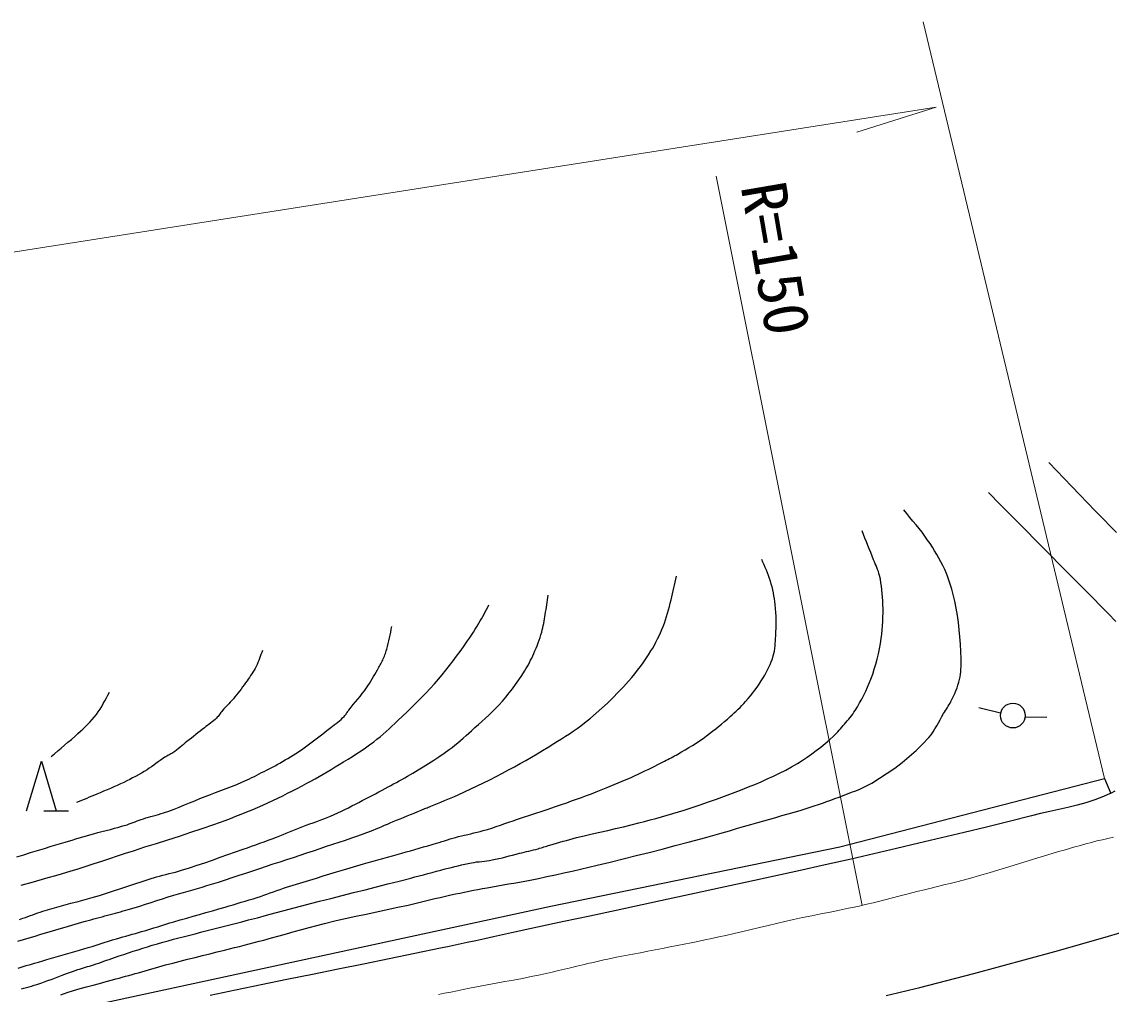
# Model space of a CAD drawing. Units: millimetres, scale not verified. Extents: x 40000 to 680000, y 20000 to 380000.
# Drawn here: x 445155 to 489240, y 275374 to 314720 of the extents above; entities that cross this region are included whole.
import ezdxf
from ezdxf.enums import TextEntityAlignment as Align

# ---------------------------------------------------------------- set-up
doc = ezdxf.new("R2010")
doc.units = ezdxf.units.MM
doc.header["$LTSCALE"] = 1000
doc.linetypes.add('CHAIN', pattern=[18.5, 12, -1.5, 3.5, -1.5])
for name, color, linetype, lineweight in [('M-BGD', 7, 'Continuous', 25), ('M-BMK', 2, 'CHAIN', 13), ('M-STR-HTXT', 7, 'Continuous', 13)]:
    doc.layers.add(name, color=color, linetype=linetype, lineweight=lineweight)
doc.styles.add('ＭＳ ゴシック', font='')
doc.styles.get('ＭＳ ゴシック').set_extended_font_data('MS Gothic')

msp = doc.modelspace()

# ---------------------------------------------------------------- linework, layer by layer
at = {"layer": 'M-BGD'}
for p, q in [((484765, 286746), (483881, 286960)), ((485765, 286601), (486638, 286581)), ((445349, 282800), (445949, 284800)), ((445949, 284800), (446549, 282800)), ((488973, 284096), (489225, 283502)), ((446049, 282800), (447049, 282800))]:
    msp.add_line(p, q, dxfattribs=at)
for points in [[(486711, 296892), (487025, 296565), (487339, 296238), (487652, 295911), (487966, 295584), (488280, 295257), (488594, 294931), (488909, 294605), (489226, 294280), (489448, 294055)], [(484269, 295679), (484760, 295182), (485251, 294686), (485742, 294190), (486233, 293693), (486724, 293197), (487215, 292700), (487706, 292204), (488197, 291708), (488505, 291396), (488813, 291084), (489121, 290772), (489429, 290460)], [(446735, 275353), (446992, 275445), (447251, 275527), (447513, 275604), (447776, 275676), (448040, 275745), (448305, 275814), (448569, 275883), (448832, 275955), (448962, 275992), (449093, 276028), (449223, 276065), (449354, 276101), (449484, 276137), (449615, 276174), (449745, 276210), (449876, 276246), (450013, 276285), (450150, 276325), (450287, 276364), (450424, 276404), (450561, 276443), (450698, 276482), (450835, 276520), (450973, 276557), (451270, 276636), (451569, 276712), (451867, 276788), (452166, 276862), (452465, 276936), (452764, 277010), (453062, 277084), (453361, 277159), (453560, 277210), (453759, 277260), (453959, 277310), (454158, 277361), (454357, 277412), (454556, 277463), (454755, 277515), (454953, 277567), (455259, 277650), (455565, 277734), (455870, 277821), (456175, 277907), (456481, 277993), (456786, 278077), (457093, 278159), (457400, 278237), (457822, 278338), (458246, 278434), (458670, 278527), (459095, 278618), (459520, 278708), (459945, 278798), (460369, 278890), (460793, 278984), (461009, 279035), (461225, 279086), (461441, 279138), (461657, 279190), (461872, 279243), (462088, 279294), (462305, 279344), (462521, 279392), (462703, 279431), (462886, 279469), (463068, 279506), (463251, 279543), (463434, 279579), (463616, 279614), (463799, 279649), (463982, 279683), (464200, 279723), (464418, 279762), (464636, 279799), (464854, 279836), (465072, 279874), (465290, 279912), (465508, 279952), (465725, 279994), (466066, 280063), (466407, 280135), (466747, 280208), (467087, 280283), (467427, 280359), (467766, 280437), (468105, 280516), (468444, 280596), (468970, 280722), (469495, 280851), (470020, 280981), (470545, 281114), (471069, 281248), (471592, 281385), (472115, 281524), (472638, 281664), (472926, 281743), (473214, 281824), (473502, 281906), (473789, 281990), (474077, 282073), (474364, 282157), (474651, 282241), (474939, 282324), (475183, 282394), (475427, 282462), (475672, 282530), (475917, 282599), (476161, 282668), (476405, 282739), (476648, 282812), (476890, 282887), (477058, 282941), (477226, 282997), (477394, 283053), (477561, 283110), (477728, 283169), (477894, 283229), (478060, 283290), (478225, 283353), (478394, 283417), (478563, 283480), (478732, 283543), (478901, 283608), (479068, 283676), (479232, 283749), (479393, 283829), (479550, 283916), (479866, 284110), (480177, 284314), (480481, 284527), (480778, 284751), (481066, 284986), (481344, 285232), (481609, 285490), (481861, 285761), (481950, 285871), (482031, 285986), (482106, 286106), (482177, 286229), (482245, 286355), (482313, 286480), (482381, 286605), (482453, 286727), (482491, 286788), (482531, 286848), (482570, 286909), (482609, 286969), (482648, 287030), (482685, 287091), (482721, 287154), (482754, 287217), (482807, 287325), (482859, 287434), (482909, 287544), (482956, 287654), (483000, 287766), (483040, 287880), (483074, 287994), (483104, 288111), (483124, 288214), (483140, 288318), (483151, 288423), (483158, 288528), (483162, 288634), (483164, 288739), (483164, 288845), (483162, 288950), (483153, 289243), (483139, 289535), (483118, 289828), (483091, 290119), (483056, 290410), (483015, 290700), (482966, 290989), (482910, 291276), (482873, 291440), (482832, 291603), (482788, 291766), (482739, 291927), (482686, 292087), (482629, 292246), (482568, 292402), (482502, 292557), (482429, 292714), (482352, 292868), (482270, 293020), (482184, 293169), (482095, 293317), (482003, 293464), (481909, 293608), (481812, 293751), (481701, 293910), (481584, 294065), (481464, 294218), (481341, 294369), (481217, 294519), (481092, 294668), (480968, 294818), (480846, 294970)], [(445138, 275590), (445242, 275619), (445346, 275647), (445449, 275676), (445553, 275705), (445656, 275736), (445759, 275768), (445968, 275839), (446175, 275913), (446382, 275989), (446588, 276067), (446795, 276144), (447001, 276221), (447208, 276296), (447417, 276368), (447496, 276393), (447575, 276418), (447655, 276442), (447735, 276465), (447814, 276489), (447894, 276513), (447974, 276537), (448053, 276562), (448160, 276598), (448267, 276634), (448374, 276671), (448480, 276709), (448587, 276747), (448693, 276785), (448800, 276822), (448907, 276858), (449097, 276922), (449287, 276986), (449477, 277049), (449667, 277112), (449858, 277174), (450048, 277236), (450240, 277295), (450431, 277353), (450647, 277416), (450864, 277478), (451081, 277537), (451298, 277596), (451516, 277653), (451734, 277710), (451952, 277767), (452169, 277824), (452440, 277895), (452710, 277964), (452981, 278033), (453252, 278102), (453522, 278170), (453793, 278239), (454064, 278308), (454334, 278378), (454693, 278471), (455051, 278566), (455408, 278661), (455766, 278757), (456124, 278852), (456482, 278947), (456840, 279041), (457198, 279135), (457660, 279253), (458122, 279371), (458583, 279487), (459046, 279603), (459508, 279719), (459970, 279835), (460431, 279953), (460893, 280072), (461066, 280117), (461240, 280164), (461413, 280211), (461586, 280258), (461760, 280305), (461933, 280351), (462107, 280396), (462281, 280441), (462415, 280474), (462548, 280508), (462682, 280542), (462815, 280575), (462949, 280607), (463084, 280638), (463219, 280667), (463354, 280693), (463457, 280710), (463561, 280725), (463665, 280737), (463769, 280748), (463873, 280760), (463977, 280773), (464081, 280787), (464184, 280805), (464324, 280833), (464464, 280864), (464603, 280898), (464741, 280933), (464880, 280970), (465018, 281006), (465157, 281042), (465295, 281077), (465390, 281099), (465485, 281122), (465580, 281144), (465675, 281166), (465770, 281189), (465864, 281212), (465959, 281236), (466053, 281261), (466111, 281278), (466170, 281295), (466228, 281313), (466286, 281332), (466344, 281350), (466402, 281369), (466460, 281387), (466519, 281404), (466654, 281444), (466789, 281484), (466925, 281523), (467060, 281562), (467196, 281600), (467331, 281638), (467467, 281674), (467604, 281710), (467918, 281789), (468234, 281863), (468550, 281935), (468866, 282005), (469182, 282076), (469498, 282148), (469814, 282223), (470128, 282302), (470358, 282363), (470587, 282424), (470816, 282487), (471044, 282552), (471272, 282618), (471500, 282685), (471727, 282755), (471953, 282827), (472283, 282933), (472613, 283042), (472941, 283152), (473269, 283265), (473596, 283382), (473921, 283503), (474244, 283628), (474565, 283759), (474818, 283865), (475072, 283973), (475324, 284083), (475574, 284197), (475823, 284315), (476068, 284440), (476309, 284571), (476545, 284710), (476740, 284833), (476932, 284962), (477120, 285095), (477305, 285233), (477486, 285376), (477665, 285523), (477840, 285673), (478012, 285827), (478070, 285882), (478127, 285939), (478183, 285997), (478238, 286057), (478291, 286118), (478344, 286179), (478396, 286241), (478448, 286302), (478505, 286369), (478561, 286436), (478617, 286504), (478672, 286572), (478725, 286641), (478778, 286711), (478828, 286783), (478876, 286856), (478969, 287007), (479059, 287161), (479146, 287317), (479228, 287476), (479307, 287636), (479382, 287798), (479451, 287962), (479516, 288128), (479588, 288327), (479653, 288528), (479713, 288732), (479768, 288937), (479817, 289143), (479861, 289351), (479900, 289559), (479934, 289768), (479957, 289939), (479975, 290111), (479989, 290283), (479999, 290456), (480005, 290629), (480007, 290802), (480006, 290974), (480002, 291147), (479996, 291294), (479988, 291440), (479977, 291587), (479964, 291734), (479946, 291879), (479924, 292025), (479898, 292169), (479866, 292312), (479843, 292395), (479817, 292476), (479787, 292556), (479755, 292636), (479722, 292715), (479688, 292794), (479655, 292873), (479623, 292953), (479566, 293099), (479508, 293245), (479450, 293390), (479391, 293536), (479333, 293681), (479274, 293827), (479216, 293972), (479157, 294118)], [(445003, 276433), (445169, 276482), (445336, 276531), (445502, 276580), (445669, 276628), (445836, 276676), (446003, 276725), (446169, 276773), (446357, 276828), (446545, 276881), (446733, 276935), (446921, 276989), (447109, 277043), (447297, 277097), (447484, 277152), (447672, 277208), (447837, 277258), (448002, 277309), (448166, 277361), (448331, 277413), (448495, 277465), (448660, 277517), (448825, 277568), (448990, 277618), (449116, 277655), (449243, 277692), (449370, 277728), (449497, 277764), (449624, 277800), (449751, 277836), (449878, 277872), (450004, 277909), (450168, 277958), (450331, 278007), (450494, 278057), (450657, 278107), (450820, 278157), (450983, 278207), (451147, 278256), (451310, 278305), (451569, 278381), (451828, 278456), (452088, 278530), (452348, 278604), (452607, 278677), (452867, 278752), (453126, 278826), (453385, 278902), (453547, 278949), (453709, 278997), (453872, 279044), (454034, 279092), (454195, 279140), (454357, 279189), (454518, 279239), (454679, 279290), (454812, 279334), (454945, 279380), (455077, 279427), (455210, 279474), (455342, 279521), (455474, 279568), (455607, 279614), (455740, 279659), (455873, 279702), (456006, 279745), (456140, 279787), (456274, 279828), (456408, 279869), (456542, 279910), (456676, 279951), (456810, 279992), (457082, 280075), (457353, 280159), (457625, 280243), (457896, 280326), (458168, 280409), (458440, 280491), (458712, 280572), (458985, 280652), (459178, 280707), (459372, 280761), (459567, 280814), (459761, 280867), (459956, 280919), (460150, 280972), (460344, 281025), (460538, 281079), (460713, 281129), (460888, 281179), (461062, 281229), (461237, 281280), (461411, 281331), (461585, 281382), (461760, 281433), (461934, 281484), (462045, 281518), (462156, 281552), (462267, 281586), (462377, 281621), (462488, 281655), (462599, 281688), (462710, 281720), (462822, 281751), (462948, 281784), (463074, 281813), (463200, 281842), (463326, 281870), (463453, 281898), (463579, 281927), (463705, 281958), (463829, 281992), (464004, 282044), (464178, 282099), (464351, 282156), (464524, 282216), (464696, 282276), (464868, 282336), (465040, 282396), (465213, 282455), (465462, 282538), (465712, 282620), (465961, 282702), (466211, 282785), (466460, 282867), (466709, 282951), (466958, 283036), (467206, 283123), (467406, 283194), (467606, 283266), (467806, 283339), (468006, 283413), (468205, 283488), (468404, 283564), (468603, 283641), (468800, 283720), (468965, 283786), (469129, 283854), (469292, 283922), (469456, 283992), (469618, 284062), (469781, 284134), (469943, 284207), (470104, 284280), (470237, 284343), (470370, 284407), (470502, 284472), (470634, 284538), (470766, 284604), (470897, 284671), (471028, 284738), (471160, 284805), (471228, 284839), (471296, 284874), (471365, 284908), (471433, 284943), (471501, 284978), (471569, 285014), (471637, 285051), (471703, 285089), (471852, 285175), (472000, 285263), (472147, 285352), (472293, 285443), (472438, 285536), (472581, 285630), (472723, 285727), (472863, 285827), (472988, 285918), (473112, 286012), (473234, 286107), (473354, 286205), (473474, 286303), (473592, 286404), (473709, 286505), (473825, 286608), (473906, 286681), (473986, 286755), (474066, 286829), (474145, 286905), (474223, 286981), (474299, 287059), (474373, 287139), (474446, 287220), (474543, 287333), (474639, 287448), (474733, 287564), (474825, 287682), (474914, 287802), (474999, 287924), (475081, 288049), (475160, 288176), (475221, 288281), (475280, 288388), (475336, 288496), (475390, 288606), (475440, 288717), (475485, 288829), (475527, 288944), (475562, 289060), (475588, 289159), (475608, 289260), (475624, 289361), (475636, 289464), (475645, 289566), (475653, 289669), (475659, 289772), (475664, 289875), (475672, 290033), (475677, 290191), (475680, 290349), (475680, 290507), (475677, 290665), (475670, 290823), (475660, 290980), (475645, 291137), (475630, 291258), (475613, 291378), (475593, 291498), (475570, 291617), (475544, 291736), (475515, 291854), (475484, 291972), (475451, 292089), (475415, 292201), (475375, 292311), (475331, 292420), (475286, 292529), (475239, 292637), (475192, 292745), (475146, 292854), (475101, 292963)], [(444991, 277518), (445225, 277588), (445459, 277658), (445693, 277728), (445928, 277798), (446162, 277867), (446396, 277937), (446630, 278006), (446767, 278047), (446904, 278087), (447041, 278128), (447179, 278168), (447316, 278208), (447453, 278248), (447590, 278288), (447728, 278327), (447840, 278358), (447952, 278389), (448065, 278420), (448178, 278450), (448290, 278480), (448403, 278511), (448515, 278541), (448628, 278572), (448733, 278600), (448838, 278629), (448942, 278657), (449047, 278685), (449152, 278714), (449257, 278743), (449361, 278772), (449465, 278802), (449697, 278872), (449928, 278943), (450159, 279016), (450390, 279089), (450620, 279163), (450850, 279236), (451081, 279309), (451312, 279380), (451503, 279437), (451693, 279492), (451884, 279547), (452075, 279602), (452266, 279657), (452457, 279712), (452647, 279769), (452837, 279827), (453116, 279914), (453394, 280004), (453672, 280094), (453950, 280186), (454227, 280278), (454505, 280371), (454782, 280463), (455060, 280555), (455332, 280644), (455604, 280733), (455876, 280823), (456148, 280912), (456420, 281002), (456692, 281092), (456963, 281182), (457235, 281273), (457489, 281358), (457744, 281443), (457999, 281528), (458253, 281613), (458507, 281699), (458760, 281787), (459013, 281878), (459264, 281972), (459379, 282017), (459494, 282064), (459608, 282112), (459722, 282161), (459835, 282210), (459949, 282259), (460062, 282308), (460177, 282356), (460319, 282414), (460462, 282473), (460604, 282531), (460747, 282589), (460890, 282647), (461032, 282705), (461175, 282763), (461317, 282822), (461365, 282842), (461413, 282862), (461461, 282882), (461509, 282902), (461557, 282922), (461605, 282942), (461653, 282962), (461701, 282982), (461839, 283039), (461978, 283095), (462117, 283150), (462256, 283206), (462395, 283262), (462533, 283319), (462671, 283378), (462808, 283438), (463067, 283557), (463326, 283678), (463584, 283800), (463841, 283925), (464096, 284053), (464351, 284182), (464604, 284314), (464856, 284448), (465088, 284574), (465319, 284703), (465549, 284834), (465778, 284967), (466005, 285101), (466232, 285238), (466457, 285376), (466681, 285516), (466840, 285615), (466999, 285714), (467158, 285814), (467315, 285916), (467471, 286020), (467625, 286126), (467776, 286236), (467924, 286351), (468162, 286545), (468397, 286744), (468627, 286948), (468854, 287157), (469075, 287371), (469292, 287589), (469504, 287812), (469711, 288040), (469835, 288184), (469956, 288331), (470074, 288480), (470189, 288632), (470300, 288787), (470408, 288943), (470512, 289102), (470613, 289263), (470685, 289382), (470753, 289503), (470819, 289625), (470882, 289748), (470943, 289873), (471001, 289998), (471056, 290126), (471109, 290254), (471158, 290385), (471204, 290518), (471246, 290652), (471285, 290787), (471323, 290923), (471359, 291059), (471394, 291195), (471429, 291331), (471459, 291451), (471487, 291571), (471514, 291691), (471540, 291811), (471565, 291931), (471591, 292052), (471616, 292172), (471643, 292293)], [(445057, 278402), (445201, 278448), (445301, 278482), (445402, 278517), (445501, 278553), (445601, 278590), (445701, 278626), (445801, 278662), (445901, 278697), (446002, 278729), (446286, 278816), (446572, 278898), (446859, 278977), (447146, 279053), (447434, 279130), (447721, 279207), (448008, 279287), (448293, 279370), (448583, 279460), (448872, 279553), (449160, 279649), (449448, 279746), (449736, 279842), (450024, 279937), (450313, 280030), (450604, 280118), (450731, 280154), (450858, 280188), (450986, 280221), (451114, 280253), (451242, 280285), (451369, 280318), (451497, 280353), (451623, 280390), (451938, 280488), (452251, 280590), (452564, 280695), (452875, 280803), (453186, 280913), (453497, 281023), (453808, 281134), (454118, 281244), (454286, 281303), (454454, 281363), (454622, 281422), (454790, 281483), (454957, 281543), (455125, 281604), (455291, 281667), (455458, 281729), (455592, 281781), (455726, 281834), (455859, 281888), (455992, 281942), (456126, 281996), (456259, 282050), (456392, 282104), (456526, 282157), (456667, 282210), (456808, 282263), (456950, 282314), (457091, 282365), (457233, 282417), (457373, 282471), (457513, 282526), (457652, 282584), (457798, 282648), (457942, 282714), (458086, 282782), (458229, 282852), (458372, 282922), (458514, 282994), (458656, 283065), (458798, 283137), (458932, 283206), (459067, 283275), (459200, 283345), (459334, 283415), (459467, 283486), (459600, 283557), (459733, 283629), (459866, 283700), (459978, 283761), (460091, 283820), (460203, 283880), (460315, 283941), (460427, 284002), (460538, 284064), (460649, 284126), (460759, 284191), (460975, 284319), (461190, 284448), (461404, 284579), (461618, 284711), (461829, 284846), (462038, 284985), (462245, 285127), (462448, 285273), (462566, 285362), (462682, 285454), (462796, 285548), (462908, 285644), (463020, 285741), (463131, 285839), (463241, 285937), (463351, 286035), (463493, 286161), (463636, 286286), (463778, 286411), (463919, 286537), (464059, 286666), (464196, 286797), (464329, 286931), (464458, 287069), (464601, 287232), (464741, 287397), (464876, 287565), (465009, 287737), (465137, 287911), (465262, 288088), (465384, 288267), (465502, 288448), (465555, 288533), (465605, 288619), (465654, 288707), (465702, 288795), (465747, 288885), (465791, 288975), (465834, 289065), (465876, 289157), (465922, 289263), (465967, 289370), (466010, 289477), (466052, 289585), (466091, 289694), (466128, 289804), (466163, 289915), (466196, 290026), (466219, 290113), (466240, 290202), (466258, 290291), (466275, 290380), (466291, 290470), (466306, 290560), (466321, 290650), (466337, 290739), (466353, 290837), (466369, 290935), (466385, 291034), (466399, 291132), (466414, 291230), (466429, 291329), (466443, 291427), (466458, 291526)], [(445131, 279784), (445629, 279923), (446126, 280064), (446623, 280208), (447118, 280356), (447439, 280454), (447759, 280555), (448078, 280658), (448397, 280761), (448716, 280866), (449034, 280971), (449353, 281076), (449672, 281181), (450136, 281331), (450602, 281479), (451067, 281626), (451532, 281774), (451997, 281925), (452460, 282079), (452921, 282238), (453380, 282404), (453600, 282487), (453820, 282572), (454038, 282659), (454256, 282748), (454473, 282839), (454689, 282931), (454904, 283026), (455118, 283123), (455318, 283215), (455516, 283309), (455714, 283405), (455911, 283503), (456107, 283602), (456303, 283703), (456497, 283806), (456691, 283909), (456857, 283999), (457023, 284091), (457188, 284184), (457352, 284278), (457516, 284373), (457678, 284470), (457840, 284568), (458002, 284666), (458180, 284776), (458358, 284887), (458536, 284998), (458713, 285111), (458888, 285225), (459061, 285343), (459232, 285464), (459400, 285589), (459527, 285688), (459652, 285791), (459775, 285896), (459896, 286003), (460016, 286112), (460135, 286222), (460253, 286332), (460371, 286443), (460562, 286624), (460753, 286806), (460943, 286989), (461131, 287174), (461317, 287361), (461500, 287550), (461680, 287743), (461856, 287938), (462012, 288118), (462165, 288300), (462315, 288484), (462462, 288671), (462608, 288859), (462751, 289049), (462892, 289241), (463031, 289433), (463113, 289549), (463194, 289666), (463273, 289784), (463351, 289903), (463428, 290022), (463504, 290143), (463579, 290263), (463652, 290385), (463706, 290476), (463758, 290567), (463809, 290659), (463860, 290752), (463910, 290845), (463959, 290938), (464009, 291030), (464060, 291123)], [(444957, 280934), (445235, 281020), (445513, 281105), (445791, 281190), (446069, 281274), (446348, 281358), (446626, 281442), (446905, 281526), (447049, 281569), (447193, 281612), (447337, 281655), (447482, 281698), (447626, 281740), (447771, 281782), (447915, 281824), (448060, 281865), (448229, 281912), (448399, 281957), (448569, 282001), (448739, 282044), (448909, 282089), (449078, 282135), (449247, 282183), (449414, 282234), (449498, 282262), (449580, 282292), (449663, 282323), (449745, 282355), (449827, 282387), (449909, 282418), (449991, 282449), (450075, 282477), (450176, 282509), (450278, 282538), (450381, 282566), (450484, 282594), (450587, 282621), (450689, 282650), (450791, 282680), (450893, 282713), (451105, 282787), (451317, 282866), (451527, 282948), (451736, 283033), (451945, 283118), (452154, 283204), (452363, 283289), (452572, 283373), (452785, 283455), (452999, 283536), (453212, 283617), (453426, 283698), (453639, 283780), (453851, 283864), (454062, 283951), (454271, 284043), (454371, 284089), (454470, 284137), (454569, 284186), (454667, 284236), (454765, 284287), (454862, 284339), (454960, 284390), (455058, 284441), (455111, 284468), (455165, 284495), (455219, 284523), (455272, 284550), (455326, 284578), (455379, 284606), (455432, 284635), (455485, 284664), (455595, 284726), (455706, 284789), (455815, 284853), (455925, 284917), (456033, 284983), (456141, 285050), (456248, 285118), (456354, 285188), (456522, 285304), (456689, 285422), (456855, 285543), (457018, 285666), (457181, 285790), (457343, 285916), (457504, 286042), (457664, 286169), (457733, 286222), (457802, 286276), (457871, 286329), (457940, 286383), (458007, 286438), (458073, 286495), (458137, 286554), (458198, 286615), (458225, 286645), (458251, 286677), (458275, 286709), (458299, 286741), (458322, 286774), (458345, 286808), (458368, 286840), (458393, 286873), (458481, 286985), (458571, 287095), (458662, 287205), (458753, 287315), (458843, 287425), (458932, 287537), (459018, 287650), (459101, 287766), (459162, 287855), (459220, 287946), (459277, 288037), (459333, 288130), (459387, 288223), (459441, 288316), (459494, 288410), (459548, 288504), (459576, 288552), (459604, 288601), (459632, 288649), (459659, 288698), (459686, 288747), (459713, 288796), (459738, 288846), (459762, 288897), (459785, 288950), (459807, 289003), (459829, 289056), (459849, 289110), (459868, 289165), (459887, 289219), (459905, 289274), (459922, 289329), (459954, 289443), (459983, 289559), (460010, 289674), (460036, 289791), (460060, 289907), (460085, 290024), (460109, 290140), (460135, 290256)], [(454897, 289282), (454865, 289200), (454835, 289118), (454804, 289035), (454774, 288953), (454742, 288871), (454709, 288790), (454674, 288710), (454635, 288631), (454595, 288556), (454553, 288482), (454509, 288409), (454463, 288337), (454416, 288265), (454368, 288194), (454320, 288124), (454271, 288054), (454212, 287970), (454153, 287887), (454092, 287805), (454031, 287723), (453968, 287642), (453905, 287562), (453841, 287482), (453776, 287403), (453716, 287332), (453654, 287263), (453590, 287194), (453527, 287126), (453463, 287058), (453400, 286989), (453337, 286920), (453276, 286850), (453245, 286812), (453216, 286773), (453187, 286733), (453158, 286693), (453128, 286654), (453098, 286616), (453067, 286578), (453033, 286543), (452977, 286489), (452919, 286438), (452858, 286390), (452797, 286342), (452734, 286296), (452672, 286250), (452609, 286203), (452548, 286155), (452459, 286085), (452371, 286016), (452282, 285946), (452194, 285876), (452105, 285806), (452016, 285737), (451928, 285667), (451839, 285597), (451768, 285540), (451698, 285482), (451628, 285424), (451558, 285366), (451487, 285308), (451416, 285252), (451343, 285198), (451269, 285146), (451229, 285120), (451188, 285096), (451146, 285073), (451104, 285051), (451062, 285029), (451021, 285007), (450979, 284983), (450939, 284959), (450847, 284899), (450758, 284836), (450669, 284772), (450581, 284707), (450493, 284642), (450404, 284578), (450314, 284516), (450223, 284456), (450108, 284387), (449993, 284319), (449876, 284253), (449758, 284189), (449640, 284126), (449521, 284064), (449401, 284004), (449281, 283944), (449147, 283881), (449012, 283819), (448877, 283759), (448740, 283701), (448604, 283643), (448467, 283586), (448330, 283529), (448194, 283471), (448091, 283427), (447988, 283384), (447884, 283341), (447781, 283298), (447678, 283255), (447575, 283212), (447471, 283169), (447368, 283126)], [(446339, 284990), (446476, 285106), (446613, 285221), (446751, 285336), (446888, 285450), (447025, 285566), (447161, 285683), (447295, 285801), (447427, 285922), (447525, 286014), (447623, 286105), (447720, 286198), (447817, 286291), (447911, 286387), (448002, 286484), (448090, 286585), (448174, 286689), (448251, 286796), (448322, 286905), (448390, 287018), (448454, 287132), (448517, 287248), (448579, 287363), (448643, 287479), (448708, 287592)], [(430738, 271195), (466566, 278931), (478255, 281339), (488973, 284096)], [(489381, 283587), (489233, 283508), (489083, 283435), (488930, 283368), (488577, 283235), (488219, 283121), (487856, 283020), (487490, 282929), (487121, 282845), (486752, 282763), (486384, 282680), (486017, 282591), (485107, 282363), (484196, 282138), (483284, 281915), (482372, 281696), (481458, 281480), (480545, 281265), (479631, 281053), (478716, 280844), (477661, 280604), (476605, 280368), (475548, 280134), (474491, 279902), (473433, 279672), (472375, 279443), (471317, 279216), (470259, 278989), (469201, 278763), (468143, 278536), (467084, 278310), (466026, 278082), (464968, 277853), (464609, 277775), (464250, 277697), (463891, 277619), (463532, 277540), (463173, 277462), (462814, 277385), (462454, 277308), (462095, 277232), (461060, 277016), (460025, 276804), (458989, 276593), (457953, 276384), (456917, 276175), (455880, 275966), (454845, 275756), (453809, 275544), (452774, 275329)], [(480131, 275322), (480587, 275426), (481043, 275533), (481498, 275645), (482593, 275925), (483687, 276211), (484779, 276504), (485870, 276801), (486959, 277104), (488047, 277412), (489134, 277725), (490219, 278042)]]:
    msp.add_lwpolyline(points, dxfattribs=at)
msp.add_circle((485260, 286649), 500, dxfattribs=at)
at = {"layer": 'M-BMK'}
msp.add_lwpolyline([(489334, 281725), (489109, 281676), (488885, 281626), (488661, 281574), (488439, 281518), (488217, 281459), (487995, 281398), (487774, 281336), (487553, 281272), (487333, 281208), (487112, 281143), (486892, 281078), (486672, 281013), (486276, 280896), (485880, 280775), (485486, 280654), (485091, 280532), (484696, 280410), (484301, 280291), (483904, 280174), (483507, 280062), (483248, 279992), (482989, 279924), (482729, 279859), (482469, 279794), (482209, 279730), (481949, 279667), (481689, 279603), (481429, 279538), (481169, 279472), (480910, 279405), (480651, 279337), (480391, 279270), (480132, 279204), (479872, 279139), (479612, 279075), (479351, 279013), (478981, 278930), (478610, 278851), (478239, 278775), (477867, 278700), (477495, 278625), (477123, 278550), (476751, 278472), (476380, 278392), (476038, 278315), (475695, 278235), (475353, 278153), (475012, 278071), (474670, 277989), (474328, 277908), (473985, 277828), (473643, 277751), (473362, 277690), (473080, 277630), (472799, 277571), (472518, 277513), (472236, 277455), (471954, 277398), (471672, 277342), (471390, 277285), (471089, 277226), (470788, 277168), (470487, 277111), (470186, 277055), (469885, 276998), (469584, 276940), (469283, 276881), (468982, 276819), (468873, 276796), (468764, 276773), (468654, 276749), (468545, 276724), (468436, 276700), (468327, 276675), (468218, 276650), (468109, 276625), (467861, 276567), (467613, 276508), (467366, 276448), (467119, 276388), (466872, 276329), (466624, 276270), (466376, 276213), (466128, 276159), (465772, 276086), (465416, 276015), (465059, 275948), (464702, 275882), (464345, 275816), (463987, 275751), (463630, 275684), (463274, 275615), (463021, 275565), (462769, 275514), (462516, 275463), (462264, 275411), (462012, 275359)], dxfattribs=at)
at = {"layer": 'M-STR-HTXT'}
for p, q in [((481634, 314720), (488973, 284096)), ((424781, 302249), (482152, 311270)), ((482152, 311270), (478950, 310255)), ((473256, 308478), (479162, 278965))]:
    msp.add_line(p, q, dxfattribs=at)

# ---------------------------------------------------------------- texts
at = {"layer": 'M-STR-HTXT', "style": 'ＭＳ ゴシック'}
msp.add_text('R=150', height=1833, rotation=279.73, dxfattribs=at).set_placement((473702, 307974), align=Align.BOTTOM_LEFT)

doc.saveas('drawing.dxf')
